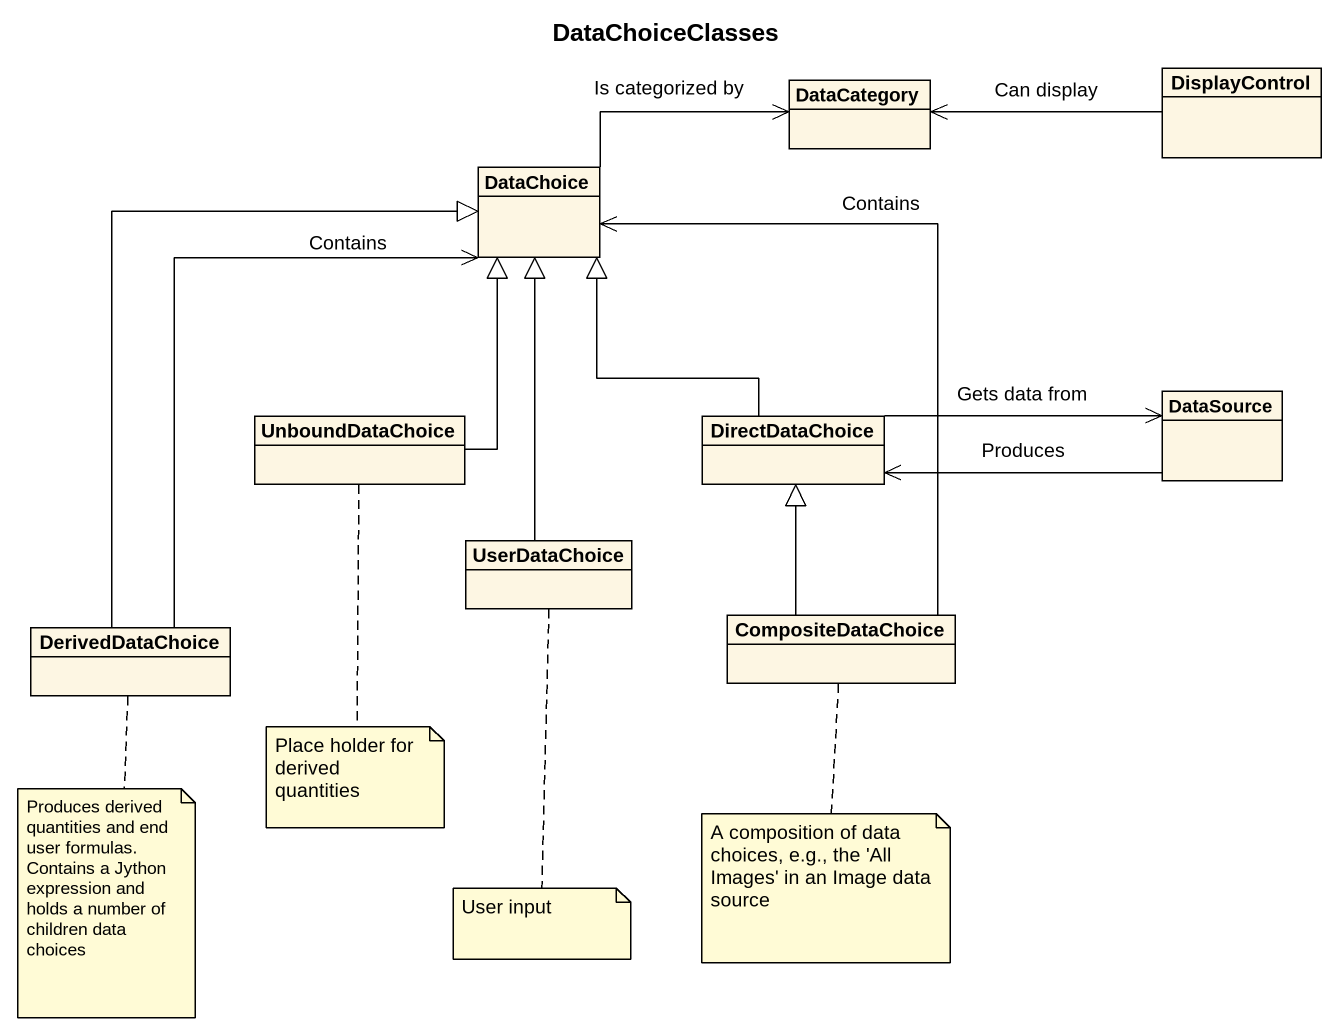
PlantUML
@startuml
title DataChoiceClasses
hide circle
hide empty members
class DataCategory
class DisplayControl
class DataChoice
class UnboundDataChoice
class DirectDataChoice
class DataSource
class UserDataChoice
class CompositeDataChoice
class DerivedDataChoice
DisplayControl -left-> DataCategory : Can display
DataChoice -right-> DataCategory : Is categorized by
UnboundDataChoice -up-|> DataChoice
DirectDataChoice -up-|> DataChoice
DirectDataChoice -right-> DataSource : Gets data from
DataSource -left-> DirectDataChoice : Produces
UserDataChoice -up-|> DataChoice
CompositeDataChoice -up-> DataChoice : Contains
CompositeDataChoice -up-|> DirectDataChoice
DerivedDataChoice -up-|> DataChoice
DerivedDataChoice -up-> DataChoice : Contains
note bottom of UnboundDataChoice : Place holder for derived quantities
note bottom of DerivedDataChoice : Produces derived quantities and end user formulas. Contains a Jython expression and holds a number of children data choices
note bottom of CompositeDataChoice : A composition of data choices, e.g., the 'All Images' in an Image data source
note bottom of UserDataChoice : User input
@enduml
